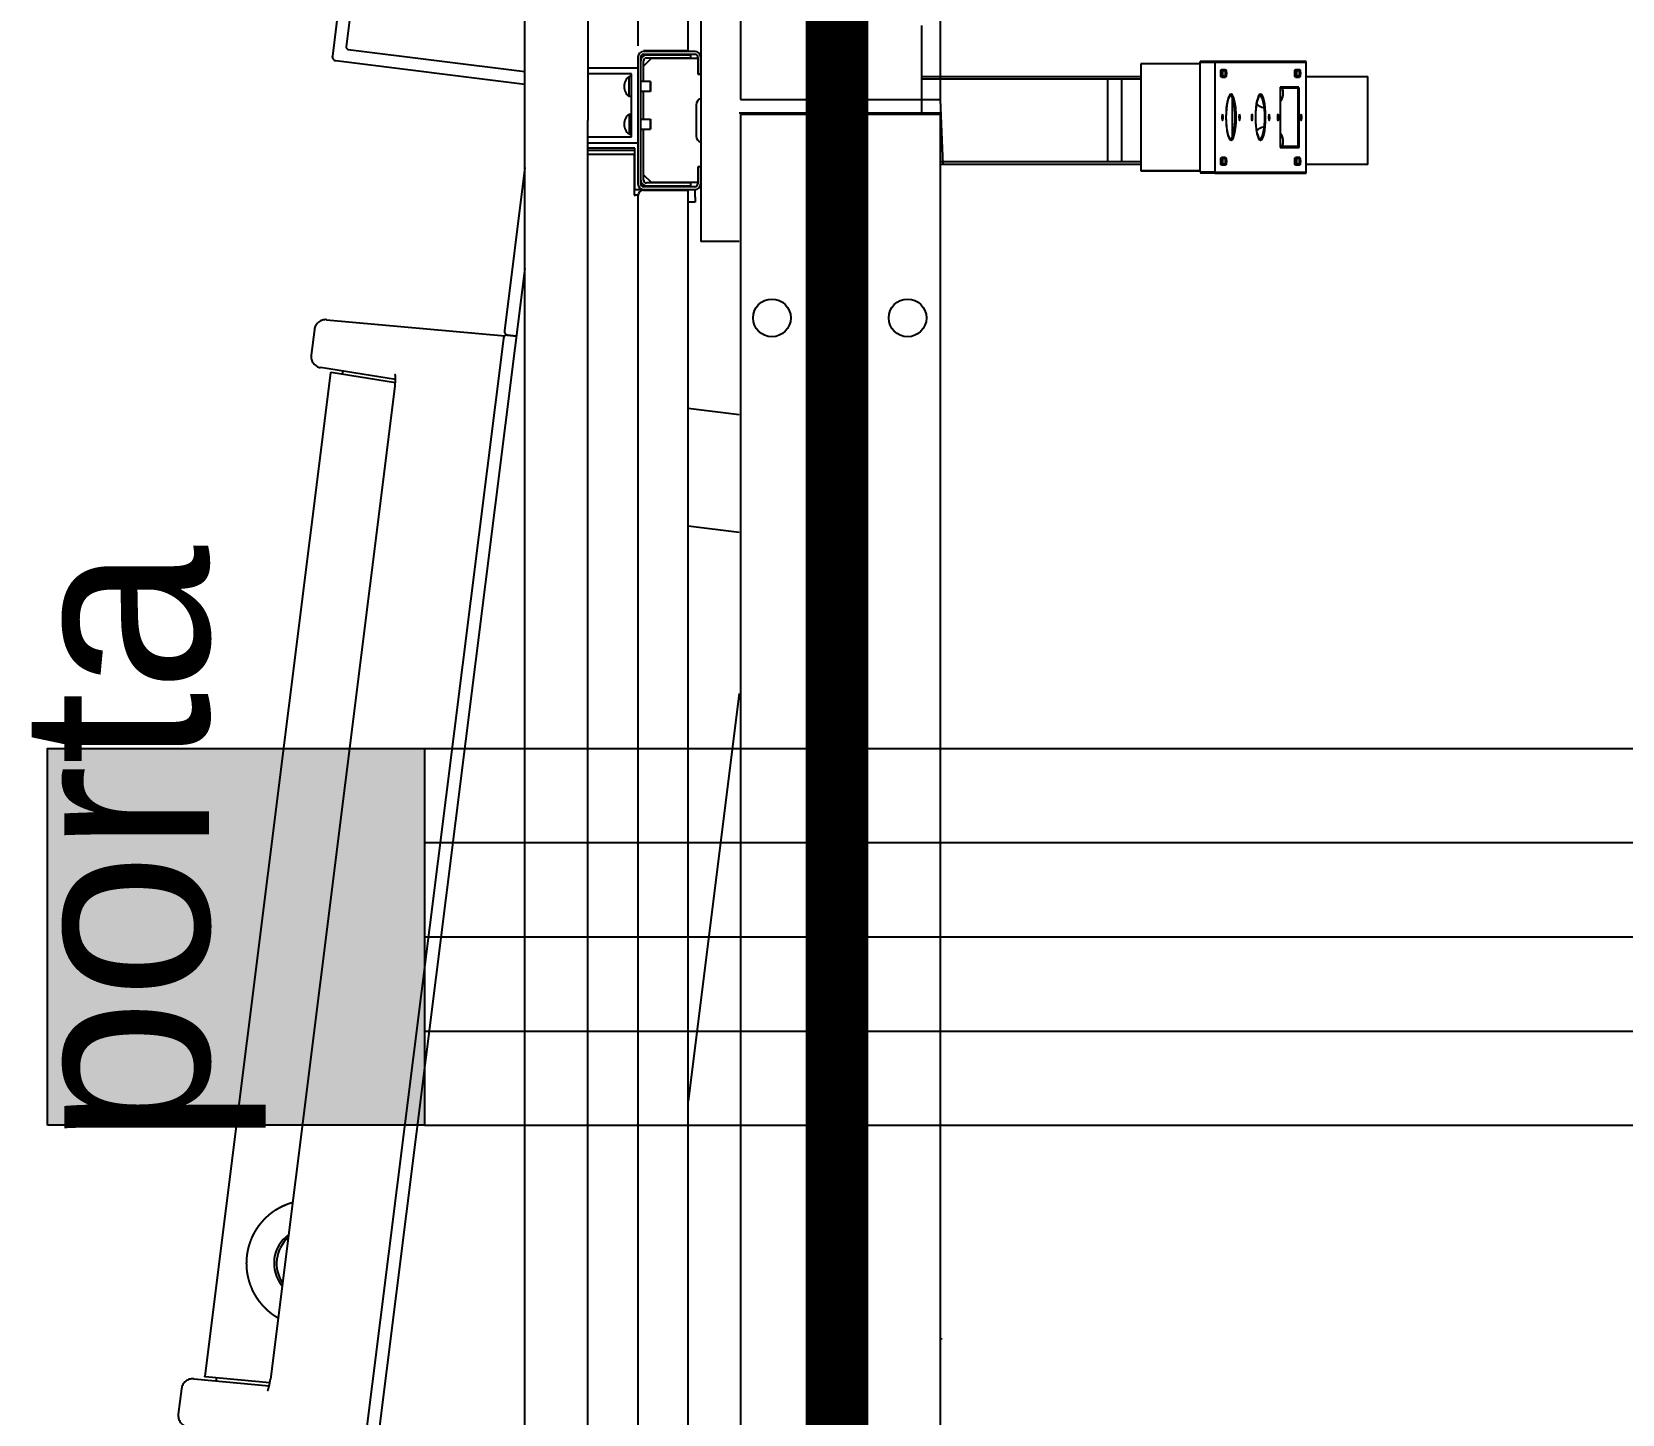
# Model space of a CAD drawing. Extents: x 16 to 124, y 36 to 90.
# Drawn here: x 120.441 to 121.707, y 66.533 to 67.634 of the extents above; entities that cross this region are included whole.
import ezdxf

# ---------------------------------------------------------------- set-up
doc = ezdxf.new("R2010")
doc.units = 0
doc.header["$LTSCALE"] = 0.02
for name, color, linetype in [('CAIXAS', 7, 'CONTINUOUS'), ('CALHA', 160, 'CONTINUOUS'), ('CANALETAS', 4, 'CONTINUOUS'), ('CARENAGEM', 1, 'CONTINUOUS'), ('PISO', 6, 'CONTINUOUS')]:
    doc.layers.add(name, color=color, linetype=linetype)
doc.styles.add('PAVIM', font='swiss.ttf')

# ---------------------------------------------------------------- blocks, each defined once
blk = doc.blocks.new('A$C3C972CB8')
at = {"layer": 'CARENAGEM'}
for p, q in [((1.3707, 0.898), (1.3707, 0.9469)), ((1.4407, 0.9469), (1.3707, 0.9469)), ((1.4407, 0.9469), (1.4407, 0.898)), ((1.4476, 0.898), (1.3596, 0.898)), ((1.3596, 0.898), (1.3596, 0.8251)), ((1.3661, 0.8927), (1.3661, 0.8894)), ((1.3711, 0.8894), (1.3711, 0.8927)), ((1.3801, 0.8922), (1.3801, 0.8773)), ((1.4271, 0.8922), (1.3801, 0.8922)), ((1.3801, 0.8913), (1.4271, 0.8913)), ((1.4271, 0.8773), (1.4271, 0.8922)), ((1.4361, 0.8927), (1.4361, 0.8894)), ((1.4411, 0.8894), (1.4411, 0.8927)), ((1.4476, 0.8251), (1.4476, 0.898)), ((1.3801, 0.8773), (1.4271, 0.8773)), ((1.4193, 0.8392), (1.3878, 0.8392)), ((1.3596, 0.8251), (1.3596, 0.8134)), ((1.3596, 0.8251), (1.4476, 0.8251)), ((1.3661, 0.8338), (1.3661, 0.8304)), ((1.3711, 0.8304), (1.3711, 0.8338)), ((1.4361, 0.8338), (1.4361, 0.8304)), ((1.4411, 0.8304), (1.4411, 0.8338)), ((1.4476, 0.8251), (1.4476, 0.8134)), ((1.3966, 0.8134), (1.3596, 0.8134)), ((1.3607, 0.8134), (1.3607, 0.7663)), ((1.4457, 0.7663), (1.4457, 0.8134)), ((1.3607, 0.7663), (1.4457, 0.7663)), ((1.3707, 0.6066), (1.3707, 0.7663)), ((1.3729, 0.7663), (1.3729, 0.6066)), ((1.4384, 0.6086), (1.4384, 0.7663)), ((1.4407, 0.7663), (1.4407, 0.6086)), ((1.3729, 0.7509), (1.4384, 0.7509)), ((1.4384, 0.74), (1.3729, 0.74)), ((1.389, 0.6066), (1.4407, 0.6086)), ((0.0899, 0.6066), (1.389, 0.6066)), ((1.389, 0.4475), (1.389, 0.6066)), ((0.0908, 0.4475), (1.389, 0.4475)), ((1.3457, 0.4059), (0.1556, 0.4059)), ((1.3132, 0.4159), (1.3552, 0.4159)), ((1.3502, 0.4059), (1.3457, 0.4059)), ((1.3502, 0.4059), (1.3502, 0.3704)), ((1.3507, 0.4114), (1.3507, 0.3704)), ((1.3529, 0.3704), (1.3529, 0.4114)), ((1.3559, 0.4081), (1.3537, 0.4081)), ((1.3537, 0.4081), (1.3537, 0.3726)), ((1.3687, 0.4159), (1.3552, 0.4159)), ((1.3552, 0.4136), (1.3687, 0.4136)), ((1.3559, 0.3726), (1.3559, 0.4081)), ((1.3564, 0.4136), (1.3564, 0.3764)), ((1.3687, 0.4136), (1.3687, 0.4159)), ((0.1551, 0.3659), (1.3462, 0.3659)), ((0.0956, 0.3259), (1.4057, 0.3259)), ((1.4057, 0.2759), (0.0956, 0.2759)), ((0.2135, 0.2759), (1.3471, 0.1337)), ((1.3491, 0.1352), (1.3668, 0.2759)), ((1.358, 0.1253), (1.3768, 0.2759)), ((1.1621, 0.1468), (1.3546, 0.1227))]:
    blk.add_line(p, q, dxfattribs=at)
for centre, radius, start, end in [((1.3552, 0.4114), 0.0045, 90, 180), ((1.3552, 0.4114), 0.00225, 90, 180), ((1.3473, 0.1355), 0.0018, 262.8505, 352.8505), ((1.355, 0.1256), 0.003, 262.8505, 352.8505)]:
    blk.add_arc(centre, radius, start, end, dxfattribs=at)
at = {"layer": 'CARENAGEM', "extrusion": (7.88861e-31, -2.01762e-45, -1)}
for centre, major_axis in [((1.3686, 0.8927), (0.0025, 0)), ((1.3686, 0.8919), (0.0025, 0)), ((1.3686, 0.8894), (-0.0025, 0)), ((1.4386, 0.8927), (0.0025, 0)), ((1.4386, 0.8919), (0.0025, 0)), ((1.4386, 0.8894), (-0.0025, 0)), ((1.3686, 0.8338), (0.0025, 0)), ((1.3686, 0.8329), (0.0025, 0)), ((1.3686, 0.8304), (-0.0025, 0)), ((1.4386, 0.8338), (0.0025, 0)), ((1.4386, 0.8329), (0.0025, 0)), ((1.4386, 0.8304), (-0.0025, 0))]:
    blk.add_ellipse(centre, major_axis=major_axis, ratio=0.224951, start_param=3.141593, end_param=6.283185, dxfattribs=at)
at = {"layer": 'CARENAGEM', "extrusion": (1.18329e-30, -5.69381e-44, -1)}
for centre in [(1.3682, 0.8902), (1.4382, 0.8902), (1.3682, 0.8313), (1.4382, 0.8313)]:
    blk.add_ellipse(centre, major_axis=(0.00165, 0), ratio=0.224951, start_param=3.141593, end_param=9.424778, dxfattribs=at)
at = {"layer": 'CARENAGEM', "extrusion": (1.18329e-30, -3.01e-45, -1)}
for centre in [(1.4036, 0.894), (1.4036, 0.8755), (1.4036, 0.8684), (1.4036, 0.8548), (1.4036, 0.8449), (1.4036, 0.8313)]:
    blk.add_ellipse(centre, major_axis=(0.002, 0), ratio=0.224951, start_param=3.141593, end_param=9.424778, dxfattribs=at)
at = {"layer": 'CARENAGEM', "extrusion": (1.18329e-30, -5.69217e-44, -1)}
for centre, start_param, end_param in [((1.3837, 0.8672), 4.420269, 5.304046), ((1.4227, 0.8672), 4.120732, 5.072074), ((1.3837, 0.8672), 0.236922, 0.807005), ((1.4227, 0.8672), 2.320749, 2.911624)]:
    blk.add_ellipse(centre, major_axis=(0.0125, 0), ratio=0.97437, start_param=start_param, end_param=end_param, dxfattribs=at)
at = {"layer": 'CARENAGEM', "extrusion": (7.88861e-31, -2.00667e-45, -1)}
for centre, start_param, end_param in [((1.4036, 0.8616), 3.141593, 9.424778), ((1.4036, 0.8607), 3.250092, 4.712389), ((1.4036, 0.8607), 4.712389, 6.174686), ((1.4036, 0.8381), 3.141593, 9.424778), ((1.4036, 0.8372), 3.250092, 4.712389), ((1.4036, 0.8372), 4.712389, 6.174686)]:
    blk.add_ellipse(centre, major_axis=(0.018, 0), ratio=0.224951, start_param=start_param, end_param=end_param, dxfattribs=at)

msp = doc.modelspace()

# ---------------------------------------------------------------- hatches: boundary and pattern name
at = {"layer": 'CAIXAS'}
msp.add_hatch(color=4, dxfattribs=at).paths.add_polyline_path([(120.75348, 66.7631), (120.75348, 67.0631), (120.45348, 67.0631), (120.45348, 66.7631)])

# ---------------------------------------------------------------- linework, layer by layer
msp.add_lwpolyline([(120.45348, 66.7631), (120.45348, 67.0631), (120.75348, 67.0631), (120.75348, 66.7631)], close=True, dxfattribs=at)
at = {"layer": 'CALHA', "const_width": 0.05}
msp.add_lwpolyline([(121.08192, 76.74028), (121.08192, 66.27119)], dxfattribs=at)
at = {"layer": 'CANALETAS'}
for p, q in [((120.75348, 67.0631), (122.10348, 67.0631)), ((120.75348, 66.9881), (122.10348, 66.9881)), ((120.75348, 66.9131), (122.10348, 66.9131)), ((120.75348, 66.8381), (122.10348, 66.8381)), ((120.75348, 66.7631), (122.10348, 66.7631))]:
    msp.add_line(p, q, dxfattribs=at)
at = {"layer": 'CARENAGEM'}
for p, q in [((120.97353, 67.65878), (120.97353, 67.46678)), ((121.14923, 67.63878), (121.14923, 67.56892)), ((121.08033, 67.63378), (121.08033, 67.56892)), ((121.09033, 67.56892), (121.09033, 67.63378)), ((120.92348, 67.6137), (120.92348, 67.5127)), ((120.92573, 67.5127), (120.92573, 67.6137)), ((120.96898, 67.6182), (120.92798, 67.6182)), ((120.92798, 67.61595), (120.96898, 67.61595)), ((120.93398, 67.61245), (120.92798, 67.60645)), ((120.96573, 67.6152), (120.93023, 67.6152)), ((120.93023, 67.61295), (120.96573, 67.61295)), ((120.97123, 67.61245), (120.93398, 67.61245)), ((120.96573, 67.61295), (120.96573, 67.6152)), ((120.97123, 67.6137), (120.97123, 67.6002)), ((120.97348, 67.6182), (120.97348, 67.6137)), ((120.97348, 67.6182), (120.97353, 67.6182)), ((120.97348, 67.6002), (120.97348, 67.6137)), ((120.88348, 67.6052), (120.92348, 67.6052)), ((120.91848, 67.6002), (120.88348, 67.6002)), ((120.91848, 67.5502), (120.91848, 67.6002)), ((120.92798, 67.5942), (120.92798, 67.6107)), ((120.97123, 67.6002), (120.97348, 67.6002)), ((120.97348, 67.6002), (120.97348, 67.5262)), ((121.37104, 67.6082), (121.32387, 67.6082)), ((121.32387, 67.6082), (121.32387, 67.5232)), ((121.38273, 67.6101), (121.37104, 67.6101)), ((121.37104, 67.5221), (121.37104, 67.6101)), ((121.38273, 67.6101), (121.38273, 67.5221)), ((121.45562, 67.6101), (121.38273, 67.6101)), ((121.39139, 67.6036), (121.38802, 67.6036)), ((121.45033, 67.6036), (121.44696, 67.6036)), ((121.45562, 67.5221), (121.45562, 67.6101)), ((120.91648, 67.5822), (120.91648, 67.5982)), ((120.91848, 67.5982), (120.91648, 67.5982)), ((120.93348, 67.5942), (120.92573, 67.5942)), ((120.93348, 67.5862), (120.92573, 67.5862)), ((120.92798, 67.5642), (120.92798, 67.5862)), ((120.93348, 67.5862), (120.93348, 67.5942)), ((120.93348, 67.5942), (120.93348, 67.5862)), ((120.93348, 67.5942), (120.93348, 67.5942)), ((120.93348, 67.5862), (120.93348, 67.5862)), ((121.08033, 67.5982), (121.09033, 67.5982)), ((121.09033, 67.59595), (121.08033, 67.59595)), ((121.14923, 67.5982), (121.32387, 67.5982)), ((121.32387, 67.59595), (121.14923, 67.59595)), ((121.29764, 67.53045), (121.29764, 67.59595)), ((121.30848, 67.59595), (121.30848, 67.53045)), ((121.38802, 67.5986), (121.39139, 67.5986)), ((121.44977, 67.5896), (121.43492, 67.5896)), ((121.43492, 67.5896), (121.43492, 67.5426)), ((121.44696, 67.5986), (121.45033, 67.5986)), ((121.44889, 67.5896), (121.44889, 67.5426)), ((121.44977, 67.5426), (121.44977, 67.5896)), ((121.45562, 67.5982), (121.50453, 67.5982)), ((121.50453, 67.5282), (121.50453, 67.5982)), ((120.91848, 67.5822), (120.91648, 67.5822)), ((120.96998, 67.5757), (120.96998, 67.5507)), ((121.39675, 67.55034), (121.39675, 67.58185)), ((120.83348, 66.2531), (120.83348, 67.5632)), ((120.88348, 67.5632), (120.88348, 66.2531)), ((120.91648, 67.5682), (120.91648, 67.5522)), ((120.91648, 67.5682), (120.91848, 67.5682)), ((120.92573, 67.5642), (120.93348, 67.5642)), ((120.93348, 67.5562), (120.93348, 67.5642)), ((120.93348, 67.5642), (120.93348, 67.5562)), ((120.93348, 67.5642), (120.93348, 67.5642)), ((121.16418, 67.56892), (121.00418, 67.56892)), ((121.00508, 67.56802), (121.00508, 66.26982)), ((121.16328, 67.56802), (121.00508, 67.56802)), ((121.16418, 67.56892), (121.16418, 66.26982)), ((120.88348, 67.5502), (120.91848, 67.5502)), ((120.91648, 67.5522), (120.91848, 67.5522)), ((120.92573, 67.5562), (120.93348, 67.5562)), ((120.92798, 67.5157), (120.92798, 67.5562)), ((120.93348, 67.5562), (120.93348, 67.5562)), ((120.92348, 67.5452), (120.88348, 67.5452)), ((120.92098, 67.54105), (120.88348, 67.54105)), ((120.88348, 67.53955), (120.92098, 67.53955)), ((120.88348, 67.53642), (120.92048, 67.53642)), ((120.92048, 67.53642), (120.92048, 67.5037)), ((120.92098, 67.53955), (120.92098, 67.54105)), ((120.92098, 67.5082), (120.92098, 67.53955)), ((121.43492, 67.5426), (121.44977, 67.5426)), ((120.83348, 67.52564), (120.81717, 67.39562)), ((120.97348, 67.5262), (120.97123, 67.5262)), ((120.97123, 67.5262), (120.97123, 67.5127)), ((120.97348, 67.5127), (120.97348, 67.5262)), ((121.16418, 67.53045), (121.32387, 67.53045)), ((121.32387, 67.5282), (121.16418, 67.5282)), ((121.32387, 67.5232), (121.37104, 67.5232)), ((121.39139, 67.5336), (121.38802, 67.5336)), ((121.38802, 67.5286), (121.39139, 67.5286)), ((121.45033, 67.5336), (121.44696, 67.5336)), ((121.44696, 67.5286), (121.45033, 67.5286)), ((121.50453, 67.5282), (121.45562, 67.5282)), ((120.92798, 67.51995), (120.93398, 67.51395)), ((120.96898, 67.51045), (120.92798, 67.51045)), ((120.96573, 67.51345), (120.93023, 67.51345)), ((120.93023, 67.5112), (120.96573, 67.5112)), ((120.93398, 67.51395), (120.97123, 67.51395)), ((120.96573, 67.5112), (120.96573, 67.51345)), ((120.97348, 67.5127), (120.97348, 67.5082)), ((121.38273, 67.5221), (121.37104, 67.5221)), ((121.38273, 67.5221), (121.45562, 67.5221)), ((120.92048, 67.5082), (120.92798, 67.5082)), ((120.92048, 67.5037), (120.92168, 67.5037)), ((120.92348, 67.5037), (120.92168, 67.5037)), ((120.92348, 67.5037), (120.92348, 66.3126)), ((120.92798, 67.5082), (120.96898, 67.5082)), ((120.92798, 67.5077), (120.96348, 67.5077)), ((120.96348, 67.5032), (120.96348, 67.5077)), ((120.96348, 66.3131), (120.96348, 67.5032)), ((120.96898, 67.4982), (120.96348, 67.4982)), ((120.96898, 67.5022), (120.96898, 67.5082)), ((120.96898, 67.5022), (120.96898, 67.4982)), ((120.97348, 67.5082), (120.97353, 67.5082)), ((121.00418, 67.46678), (120.97353, 67.46678)), ((120.83348, 67.4453), (120.69128, 66.31166)), ((120.66594, 67.39668), (120.66339, 67.37638)), ((120.67568, 67.40452), (120.81765, 67.39173)), ((120.81643, 67.38967), (120.70516, 66.50262)), ((120.82672, 67.3914), (120.81978, 67.39227)), ((120.81978, 67.39227), (120.82672, 67.3914)), ((120.67884, 67.36212), (120.57864, 66.56329)), ((120.7305, 67.35678), (120.67089, 67.36638)), ((120.73038, 67.35434), (120.67942, 67.36255)), ((120.73009, 67.35148), (120.63093, 66.56095)), ((120.96348, 67.33403), (121.00418, 67.32893)), ((121.00418, 67.2351), (120.96348, 67.2402)), ((121.00418, 67.10681), (120.96348, 66.78234)), ((121.16418, 66.59319), (121.1658, 66.59299)), ((120.56989, 66.56113), (120.63002, 66.55571)), ((120.6305, 66.5581), (120.57909, 66.56273)), ((120.56015, 66.55329), (120.5576, 66.53299))]:
    msp.add_line(p, q, dxfattribs=at)
for centre in [(121.03018, 67.40592), (121.08418, 67.40592), (121.13818, 67.40592)]:
    msp.add_circle(centre, 0.015, dxfattribs=at)
for centre, radius, start, end in [((120.92798, 67.6137), 0.0045, 90, 180), ((120.92798, 67.6137), 0.00225, 90, 180), ((120.93023, 67.6107), 0.0045, 90, 180), ((120.93023, 67.6107), 0.00225, 90, 180), ((120.96898, 67.6137), 0.0045, 0, 90), ((120.96898, 67.6137), 0.00225, 0, 90), ((120.92248, 67.5902), 0.01, 126.8699, 233.1301), ((120.97498, 67.5757), 0.005, 107.4576, 180), ((120.92248, 67.5602), 0.01, 126.8699, 233.1301), ((120.97498, 67.5507), 0.005, 180, 252.5424), ((120.92798, 67.5127), 0.0045, 180, 270), ((120.93023, 67.5157), 0.0045, 180, 270), ((120.92798, 67.5127), 0.00225, 180, 270), ((120.93023, 67.5157), 0.00225, 180, 270), ((120.96898, 67.5127), 0.0045, 270, 0), ((120.96898, 67.5127), 0.00225, 270, 0), ((120.92798, 67.5032), 0.0045, 90, 180), ((120.8194, 67.38929), 0.003, 82.85046, 172.85046), ((120.82015, 67.39525), 0.003, 172.85046, 262.85046)]:
    msp.add_arc(centre, radius, start, end, dxfattribs=at)
at = {"layer": 'CARENAGEM', "extrusion": (-2.11873e-45, -7.88861e-31, -1)}
for centre, major_axis in [((121.38802, 67.6011), (0, 0.0025)), ((121.39052, 67.6011), (0, -0.0025)), ((121.39139, 67.6011), (0, -0.0025)), ((121.44696, 67.6011), (0, 0.0025)), ((121.44945, 67.6011), (0, -0.0025)), ((121.45033, 67.6011), (0, -0.0025)), ((121.38802, 67.5311), (0, 0.0025)), ((121.39052, 67.5311), (0, -0.0025)), ((121.39139, 67.5311), (0, -0.0025)), ((121.44696, 67.5311), (0, 0.0025)), ((121.44945, 67.5311), (0, -0.0025)), ((121.45033, 67.5311), (0, -0.0025))]:
    msp.add_ellipse(centre, major_axis=major_axis, ratio=0.2249511, start_param=3.1415927, end_param=6.2831853, dxfattribs=at)
at = {"layer": 'CARENAGEM', "extrusion": (-5.71555e-44, -1.18329e-30, -1)}
for centre in [(121.38885, 67.6007), (121.44779, 67.6007), (121.38885, 67.5307), (121.44779, 67.5307)]:
    msp.add_ellipse(centre, major_axis=(0, -0.00165), ratio=0.2249511, start_param=3.1415927, end_param=9.424778, dxfattribs=at)
at = {"layer": 'CARENAGEM', "extrusion": (-5.7139e-44, -1.18329e-30, -1)}
for centre, start_param, end_param in [((121.42481, 67.5852), 4.3527035, 5.3040456), ((121.42481, 67.5852), 0.2299688, 0.820844), ((121.42481, 67.5462), 2.3345872, 2.9046703), ((121.42481, 67.5462), 4.1207324, 5.0045094)]:
    msp.add_ellipse(centre, major_axis=(0, -0.0125), ratio=0.9743701, start_param=start_param, end_param=end_param, dxfattribs=at)
at = {"layer": 'CARENAGEM', "extrusion": (-1.05937e-45, -3.9443e-31, -1)}
for centre, start_param, end_param in [((121.39567, 67.5661), 3.1415927, 9.424778), ((121.39479, 67.5661), 3.2500923, 4.712389), ((121.41918, 67.5661), 3.1415927, 9.424778), ((121.4183, 67.5661), 3.2500923, 4.712389), ((121.39479, 67.5661), 4.712389, 6.1746857), ((121.4183, 67.5661), 4.712389, 6.1746857)]:
    msp.add_ellipse(centre, major_axis=(0, -0.018), ratio=0.2249511, start_param=start_param, end_param=end_param, dxfattribs=at)
at = {"layer": 'CARENAGEM', "extrusion": (-3.1781e-45, -1.18329e-30, -1)}
for centre in [(121.38885, 67.5661), (121.40248, 67.5661), (121.41236, 67.5661), (121.42599, 67.5661), (121.4331, 67.5661), (121.45159, 67.5661)]:
    msp.add_ellipse(centre, major_axis=(0, -0.002), ratio=0.2249511, start_param=3.1415927, end_param=9.424778, dxfattribs=at)
at = {"layer": 'CARENAGEM'}
for centre, start_param, end_param in [((120.66177, 66.65319), 0.752586, 2.3890067), ((120.66385, 66.65293), 0.8607916, 2.280801)]:
    msp.add_ellipse(centre, major_axis=(0.00348, 0.02778), ratio=0.9993908, start_param=start_param, end_param=end_param, dxfattribs=at)
for points, degree, knots in [([(120.67568, 67.40452), (120.67567, 67.40452), (120.67566, 67.40452), (120.67456, 67.40462), (120.67346, 67.40451), (120.67127, 67.40389), (120.67022, 67.40335), (120.66838, 67.4019), (120.66761, 67.401), (120.66646, 67.39896), (120.66609, 67.39784), (120.66594, 67.39668)], 3, [-0.0271345, -0.0271345, -0.0271345, -0.0271345, 0, 0, 3.2906401, 3.2906401, 6.8064404, 6.8064404, 10.3222407, 10.3222407, 13.8380409, 13.8380409, 13.8380409, 13.8380409]), ([(120.66339, 67.37638), (120.66325, 67.37522), (120.66333, 67.37404), (120.66394, 67.37178), (120.66447, 67.37072), (120.66589, 67.36886), (120.66678, 67.36808), (120.66874, 67.36694), (120.66977, 67.36656), (120.67086, 67.36638), (120.67088, 67.36638), (120.67089, 67.36638)], 3, [0, 0, 0, 0, 3.5158003, 3.5158003, 7.0316005, 7.0316005, 10.5474008, 10.5474008, 13.8196443, 13.8196443, 13.8650254, 13.8650254, 13.8650254, 13.8650254]), ([(120.67884, 67.36212), (120.67884, 67.36216), (120.67886, 67.3622), (120.67887, 67.36224), (120.67889, 67.36228), (120.67891, 67.36232), (120.67893, 67.36235), (120.67895, 67.36238), (120.67898, 67.36241), (120.67901, 67.36244), (120.67904, 67.36247), (120.67908, 67.36249), (120.67911, 67.36251), (120.67915, 67.36253), (120.67919, 67.36254), (120.67923, 67.36255), (120.67927, 67.36256), (120.67931, 67.36256), (120.67933, 67.36256), (120.67934, 67.36256), (120.67936, 67.36256), (120.67937, 67.36256), (120.67937, 67.36256), (120.67938, 67.36256), (120.67939, 67.36256), (120.67939, 67.36256), (120.6794, 67.36256), (120.6794, 67.36256)], 1, [0, 0, 0.04198793, 0.08397586, 0.12596378, 0.16689392, 0.20782406, 0.24875419, 0.28968433, 0.33030948, 0.37093463, 0.41155978, 0.45218493, 0.49280444, 0.53342394, 0.57404345, 0.61466295, 0.65403091, 0.69339887, 0.72100817, 0.73461103, 0.74821389, 0.76087785, 0.7735418, 0.79054167, 0.80754154, 0.82454142, 0.84666837, 0.86879531, 0.86879531]), ([(120.68846, 67.3611), (120.68847, 67.36128), (120.68849, 67.36151), (120.68851, 67.36173), (120.68853, 67.36195), (120.68855, 67.36217), (120.68857, 67.36239), (120.68859, 67.36262), (120.68861, 67.36284), (120.68862, 67.36306), (120.68864, 67.36328), (120.68865, 67.36349), (120.68866, 67.36352)], 1, [2.9027784, 2.9027784, 3.0944954, 3.3271211, 3.5597469, 3.7923727, 4.0249984, 4.2649595, 4.5049206, 4.7448817, 4.9848428, 5.2248039, 5.464765, 5.4903441, 5.4903441]), ([(120.73009, 67.35148), (120.73011, 67.35168), (120.73014, 67.35188), (120.73016, 67.35208), (120.73018, 67.35227), (120.7302, 67.35247), (120.73023, 67.35269), (120.73025, 67.3529), (120.73027, 67.35311), (120.73029, 67.35333), (120.73031, 67.35354), (120.73033, 67.35375), (120.73035, 67.35396), (120.73036, 67.35417), (120.73038, 67.35438), (120.73039, 67.35459), (120.73041, 67.3548), (120.73042, 67.355), (120.73043, 67.35521), (120.73045, 67.35541), (120.73046, 67.3556), (120.73046, 67.3558), (120.73047, 67.35599), (120.73048, 67.35618), (120.73049, 67.35637), (120.73049, 67.35656), (120.7305, 67.35674), (120.7305, 67.35693), (120.73051, 67.35711), (120.73051, 67.35729), (120.73051, 67.35746), (120.73051, 67.35764), (120.73051, 67.35781), (120.73051, 67.35797), (120.73051, 67.35814), (120.73051, 67.35829), (120.73051, 67.35845), (120.7305, 67.3586), (120.7305, 67.35875), (120.73049, 67.3589), (120.73049, 67.35904), (120.73048, 67.35918), (120.73047, 67.35931), (120.73046, 67.35944), (120.73046, 67.35957), (120.73045, 67.35969), (120.73044, 67.3598), (120.73043, 67.35991), (120.73042, 67.36002), (120.73041, 67.36012), (120.7304, 67.36021), (120.73039, 67.36029), (120.73038, 67.36036), (120.73037, 67.36042), (120.73036, 67.36048), (120.73036, 67.36054), (120.73035, 67.36059), (120.73034, 67.36064), (120.73033, 67.36067), (120.73033, 67.3607), (120.73032, 67.36073), (120.73032, 67.36075), (120.73032, 67.36076), (120.73031, 67.36077), (120.73031, 67.36078), (120.73031, 67.36078)], 1, [0, 0, 0.2002188, 0.4004376, 0.6006564, 0.8008752, 1.001094, 1.2175873, 1.4340805, 1.6505738, 1.867067, 2.0835603, 2.3000536, 2.5165468, 2.7330401, 2.9495333, 3.1660266, 3.3825199, 3.5990131, 3.8155064, 4.0319996, 4.2439838, 4.455968, 4.6679522, 4.8799364, 5.0919206, 5.3039048, 5.515889, 5.7278732, 5.9398574, 6.1518416, 6.3638258, 6.57581, 6.7877942, 6.9997784, 7.2117626, 7.4237468, 7.6343511, 7.8449554, 8.0555597, 8.2661639, 8.4767682, 8.6873725, 8.8979767, 9.108581, 9.3191853, 9.5297896, 9.7403938, 9.9509981, 10.1616024, 10.3722066, 10.5828109, 10.7639065, 10.9450022, 11.1260978, 11.3071934, 11.488289, 11.6693846, 11.8504803, 12.0158721, 12.1812639, 12.3466558, 12.5120476, 12.6774394, 12.8428313, 12.9825706, 13.0345429, 13.0345429]), ([(120.64855, 66.70142), (120.64815, 66.70131), (120.64738, 66.70109), (120.64661, 66.70085), (120.64585, 66.7006), (120.6451, 66.70034), (120.64435, 66.70007), (120.6436, 66.69979), (120.64286, 66.69949), (120.64212, 66.69918), (120.64139, 66.69886), (120.64066, 66.69853), (120.63994, 66.69819), (120.63922, 66.69783), (120.63851, 66.69747), (120.6378, 66.69709), (120.6371, 66.6967), (120.63641, 66.6963), (120.63573, 66.69589), (120.63505, 66.69547), (120.63437, 66.69504), (120.63371, 66.69459), (120.63305, 66.69414), (120.6324, 66.69368), (120.63175, 66.6932), (120.63112, 66.69272), (120.63049, 66.69222), (120.62987, 66.69172), (120.62926, 66.6912), (120.62865, 66.69068), (120.62806, 66.69014), (120.62747, 66.6896), (120.6269, 66.68905), (120.62633, 66.68848), (120.62577, 66.68791), (120.62522, 66.68733), (120.62467, 66.68674), (120.62414, 66.68615), (120.62362, 66.68554), (120.62311, 66.68493), (120.62261, 66.6843), (120.62211, 66.68367), (120.62163, 66.68303), (120.62116, 66.68239), (120.6207, 66.68174), (120.62025, 66.68108), (120.61981, 66.68041), (120.61938, 66.67973), (120.61896, 66.67905), (120.61855, 66.67836), (120.61815, 66.67767), (120.61777, 66.67697), (120.61739, 66.67626), (120.61703, 66.67555), (120.61668, 66.67483), (120.61634, 66.67411), (120.61601, 66.67338), (120.61569, 66.67264), (120.61538, 66.6719), (120.61509, 66.67116), (120.61481, 66.67041), (120.61454, 66.66966), (120.61428, 66.6689), (120.61404, 66.66814), (120.6138, 66.66737), (120.61358, 66.6666), (120.61338, 66.66583), (120.61318, 66.66506), (120.613, 66.66428), (120.61283, 66.6635), (120.61267, 66.66271), (120.61252, 66.66193), (120.61239, 66.66114), (120.61227, 66.66035), (120.61216, 66.65955), (120.61206, 66.65876), (120.61198, 66.65796), (120.61191, 66.65717), (120.61185, 66.65637), (120.61181, 66.65557), (120.61178, 66.65477), (120.61176, 66.65397), (120.61175, 66.65317), (120.61176, 66.65237), (120.61178, 66.65157), (120.61181, 66.65077), (120.61186, 66.64997), (120.61191, 66.64917), (120.61198, 66.64838), (120.61207, 66.64758), (120.61216, 66.64679), (120.61227, 66.646), (120.61239, 66.6452), (120.61253, 66.64442), (120.61267, 66.64363), (120.61283, 66.64285), (120.613, 66.64206), (120.61319, 66.64129), (120.61338, 66.64051), (120.61359, 66.63974), (120.61381, 66.63897), (120.61405, 66.6382), (120.61429, 66.63744), (120.61455, 66.63669), (120.61482, 66.63593), (120.6151, 66.63518), (120.6154, 66.63444), (120.6157, 66.6337), (120.61602, 66.63297), (120.61635, 66.63224), (120.61669, 66.63151), (120.61704, 66.6308), (120.61741, 66.63008), (120.61778, 66.62938), (120.61817, 66.62868), (120.61857, 66.62798), (120.61897, 66.6273), (120.61939, 66.62661), (120.61982, 66.62594), (120.62027, 66.62527), (120.62072, 66.62461), (120.62118, 66.62396), (120.62165, 66.62332), (120.62213, 66.62268), (120.62263, 66.62205), (120.62313, 66.62143), (120.62364, 66.62081), (120.62417, 66.62021), (120.6247, 66.61961), (120.62524, 66.61902), (120.62579, 66.61844), (120.62635, 66.61787), (120.62692, 66.61731), (120.6275, 66.61676), (120.62809, 66.61621), (120.62868, 66.61568), (120.62928, 66.61516), (120.6299, 66.61464), (120.63052, 66.61414), (120.63115, 66.61364), (120.63178, 66.61316), (120.63243, 66.61269), (120.63308, 66.61222), (120.63374, 66.61177), (120.6344, 66.61133), (120.63508, 66.61089), (120.63575, 66.61047), (120.63644, 66.61006), (120.63704, 66.60972)], 1, [3.527144, 3.527144, 3.5354784, 3.5514781, 3.5674778, 3.5834775, 3.5994772, 3.6154769, 3.6314766, 3.6474763, 3.663476, 3.6794757, 3.6954754, 3.711475, 3.7274747, 3.7434744, 3.7594741, 3.7754738, 3.7914737, 3.8074736, 3.8234735, 3.8394734, 3.8554733, 3.8714731, 3.887473, 3.9034729, 3.9194728, 3.9354727, 3.9514726, 3.9674725, 3.9834724, 3.9994723, 4.0154721, 4.031472, 4.0474719, 4.0634718, 4.0794717, 4.0954716, 4.1114717, 4.1274719, 4.143472, 4.1594721, 4.1754723, 4.1914724, 4.2074725, 4.2234727, 4.2394728, 4.2554729, 4.2714731, 4.2874732, 4.3034733, 4.3194734, 4.3354736, 4.3514737, 4.3674738, 4.383474, 4.3994741, 4.4154742, 4.4314746, 4.4474749, 4.4634752, 4.4794755, 4.4954759, 4.5114762, 4.5274765, 4.5434768, 4.5594771, 4.5754775, 4.5914778, 4.6074781, 4.6234784, 4.6394788, 4.6554791, 4.6714794, 4.6874797, 4.70348, 4.7194804, 4.7354807, 4.7514811, 4.7674815, 4.7834818, 4.7994822, 4.8154826, 4.831483, 4.8474834, 4.8634838, 4.8794842, 4.8954845, 4.9114849, 4.9274853, 4.9434857, 4.9594861, 4.9754865, 4.9914868, 5.0074872, 5.0234876, 5.039488, 5.0554884, 5.0714887, 5.087489, 5.1034893, 5.1194896, 5.1354899, 5.1514902, 5.1674905, 5.1834908, 5.199491, 5.2154913, 5.2314916, 5.2474919, 5.2634922, 5.2794925, 5.2954928, 5.3114931, 5.3274934, 5.3434937, 5.359494, 5.3754943, 5.3914944, 5.4074945, 5.4234946, 5.4394947, 5.4554947, 5.4714948, 5.4874949, 5.503495, 5.5194951, 5.5354952, 5.5514953, 5.5674954, 5.5834955, 5.5994955, 5.6154956, 5.6314957, 5.6474958, 5.6634959, 5.679496, 5.6954961, 5.7114959, 5.7274958, 5.7434956, 5.7594955, 5.7754953, 5.7914952, 5.807495, 5.8234949, 5.8394947, 5.8554946, 5.8714944, 5.8854241, 5.8854241]), ([(120.56989, 66.56113), (120.56987, 66.56113), (120.56986, 66.56113), (120.56875, 66.56123), (120.56766, 66.56112), (120.56548, 66.5605), (120.56443, 66.55996), (120.56259, 66.55851), (120.56182, 66.55761), (120.56067, 66.55557), (120.56029, 66.55445), (120.56015, 66.55329)], 3, [-0.0453812, -0.0453812, -0.0453812, -0.0453812, 0, 0, 3.2722435, 3.2722435, 6.7880437, 6.7880437, 10.303844, 10.303844, 13.8196443, 13.8196443, 13.8196443, 13.8196443]), ([(120.57907, 66.56273), (120.57906, 66.56273), (120.57905, 66.56274), (120.57904, 66.56274), (120.57903, 66.56274), (120.57902, 66.56274), (120.57901, 66.56274), (120.579, 66.56275), (120.57898, 66.56275), (120.57896, 66.56276), (120.57894, 66.56277), (120.57891, 66.56278), (120.57887, 66.5628), (120.57884, 66.56283), (120.5788, 66.56285), (120.57877, 66.56288), (120.57875, 66.56291), (120.57872, 66.56294), (120.5787, 66.56298), (120.57868, 66.56301), (120.57867, 66.56305), (120.57865, 66.56309), (120.57864, 66.56313), (120.57864, 66.56317), (120.57863, 66.56321), (120.57863, 66.56325), (120.57864, 66.56329)], 1, [0, 0, 0.06261871, 0.09388004, 0.10652533, 0.11917062, 0.13180495, 0.14443927, 0.16130009, 0.17816092, 0.19502174, 0.2249463, 0.25487086, 0.29770342, 0.34053598, 0.38336853, 0.4231744, 0.46298028, 0.50278615, 0.54259202, 0.58321117, 0.62383033, 0.66444948, 0.70506864, 0.7460327, 0.78699676, 0.82796082, 0.86892489, 0.86892489]), ([(120.58781, 66.55951), (120.58781, 66.55954), (120.58785, 66.55974), (120.58788, 66.55995), (120.58792, 66.56016), (120.58796, 66.56037), (120.58799, 66.56058), (120.58803, 66.5608), (120.58807, 66.56101), (120.5881, 66.56123), (120.58814, 66.56145), (120.58817, 66.56167), (120.58821, 66.56189), (120.58821, 66.56191)], 1, [21.4419579, 21.4419579, 21.4677047, 21.6985285, 21.9293523, 22.1601761, 22.3909999, 22.6218237, 22.8526475, 23.0834713, 23.3142951, 23.5451188, 23.7759426, 24.0067664, 24.0265506, 24.0265506]), ([(120.62885, 66.55188), (120.62885, 66.55188), (120.62885, 66.55188), (120.62885, 66.55189), (120.62886, 66.5519), (120.62887, 66.55191), (120.62887, 66.55193), (120.62888, 66.55195), (120.6289, 66.55198), (120.62891, 66.55201), (120.62892, 66.55204), (120.62894, 66.55208), (120.62896, 66.55212), (120.62898, 66.55216), (120.62899, 66.55221), (120.62901, 66.55226), (120.62904, 66.55232), (120.62906, 66.55238), (120.62909, 66.55245), (120.62911, 66.55252), (120.62914, 66.55259), (120.62917, 66.55267), (120.6292, 66.55275), (120.62923, 66.55284), (120.62926, 66.55292), (120.62929, 66.55302), (120.62932, 66.55311), (120.62935, 66.55322), (120.62939, 66.55334), (120.62943, 66.55345), (120.62946, 66.55358), (120.6295, 66.5537), (120.62954, 66.55383), (120.62958, 66.55397), (120.62961, 66.5541), (120.62965, 66.55424), (120.62969, 66.55438), (120.62973, 66.55452), (120.62977, 66.55467), (120.62981, 66.55484), (120.62985, 66.55501), (120.62989, 66.55518), (120.62994, 66.55536), (120.62998, 66.55554), (120.63002, 66.55572), (120.63006, 66.5559), (120.6301, 66.55609), (120.63014, 66.55628), (120.63019, 66.55647), (120.63023, 66.55666), (120.63027, 66.55686), (120.6303, 66.55706), (120.63034, 66.55725), (120.63038, 66.55745), (120.63042, 66.55765), (120.63045, 66.55785), (120.63049, 66.55805), (120.63053, 66.55825), (120.63056, 66.55846), (120.63059, 66.55866), (120.63063, 66.55887), (120.63066, 66.55908), (120.63069, 66.55929), (120.63073, 66.5595), (120.63076, 66.5597), (120.63079, 66.55991), (120.63082, 66.56013), (120.63085, 66.56033), (120.63087, 66.56054), (120.6309, 66.56074), (120.63093, 66.56095)], 1, [11.2873264, 11.2873264, 11.3476657, 11.4791035, 11.6105412, 11.741979, 11.8734168, 12.0197934, 12.16617, 12.3125465, 12.4589231, 12.6052997, 12.7516762, 12.8980528, 13.0444294, 13.190806, 13.3371825, 13.5034953, 13.669808, 13.8361207, 14.0024335, 14.1687462, 14.3350589, 14.5013717, 14.6676844, 14.8339971, 15.0003099, 15.1666226, 15.3600609, 15.5534993, 15.7469376, 15.940376, 16.1338143, 16.3272527, 16.520691, 16.7141294, 16.9075677, 17.1010061, 17.2944444, 17.4878828, 17.7049618, 17.9220408, 18.1391198, 18.3561988, 18.5732778, 18.7903569, 19.0074359, 19.2245149, 19.4415939, 19.6586729, 19.8757519, 20.092831, 20.30991, 20.5229298, 20.7359497, 20.9489696, 21.1619895, 21.3750093, 21.5880292, 21.8010491, 22.014069, 22.2270888, 22.4401087, 22.6531286, 22.8661485, 23.0791683, 23.2921882, 23.5052081, 23.712646, 23.9200839, 24.1275219, 24.3349598, 24.3349598]), ([(120.5576, 66.53299), (120.55746, 66.53183), (120.55754, 66.53065), (120.55815, 66.52839), (120.55868, 66.52733), (120.5601, 66.52547), (120.56099, 66.52468), (120.56295, 66.52354), (120.56399, 66.52317), (120.56508, 66.52299), (120.56509, 66.52299), (120.5651, 66.52299)], 3, [0, 0, 0, 0, 3.5158003, 3.5158003, 7.0316005, 7.0316005, 10.5474008, 10.5474008, 13.8380409, 13.8380409, 13.8651755, 13.8651755, 13.8651755, 13.8651755])]:
    msp.add_open_spline(points, degree=degree, knots=knots, dxfattribs=at)
msp.add_open_spline([(120.57909, 66.56273), (120.57909, 66.56273), (120.57908, 66.56273), (120.57908, 66.56273), (120.57908, 66.56273), (120.57907, 66.56273)], degree=1, dxfattribs=at)

# ---------------------------------------------------------------- block references
at = {"layer": 'CARENAGEM', "rotation": 270}
msp.add_blockref('A$C3C972CB8', (120.5576, 68.96887), dxfattribs=at)

# ---------------------------------------------------------------- texts
at = {"layer": 'PISO', "style": 'PAVIM'}
msp.add_text('porta', height=0.15, rotation=90, dxfattribs=at).set_placement((120.58192, 66.74705))

doc.saveas('drawing.dxf')
